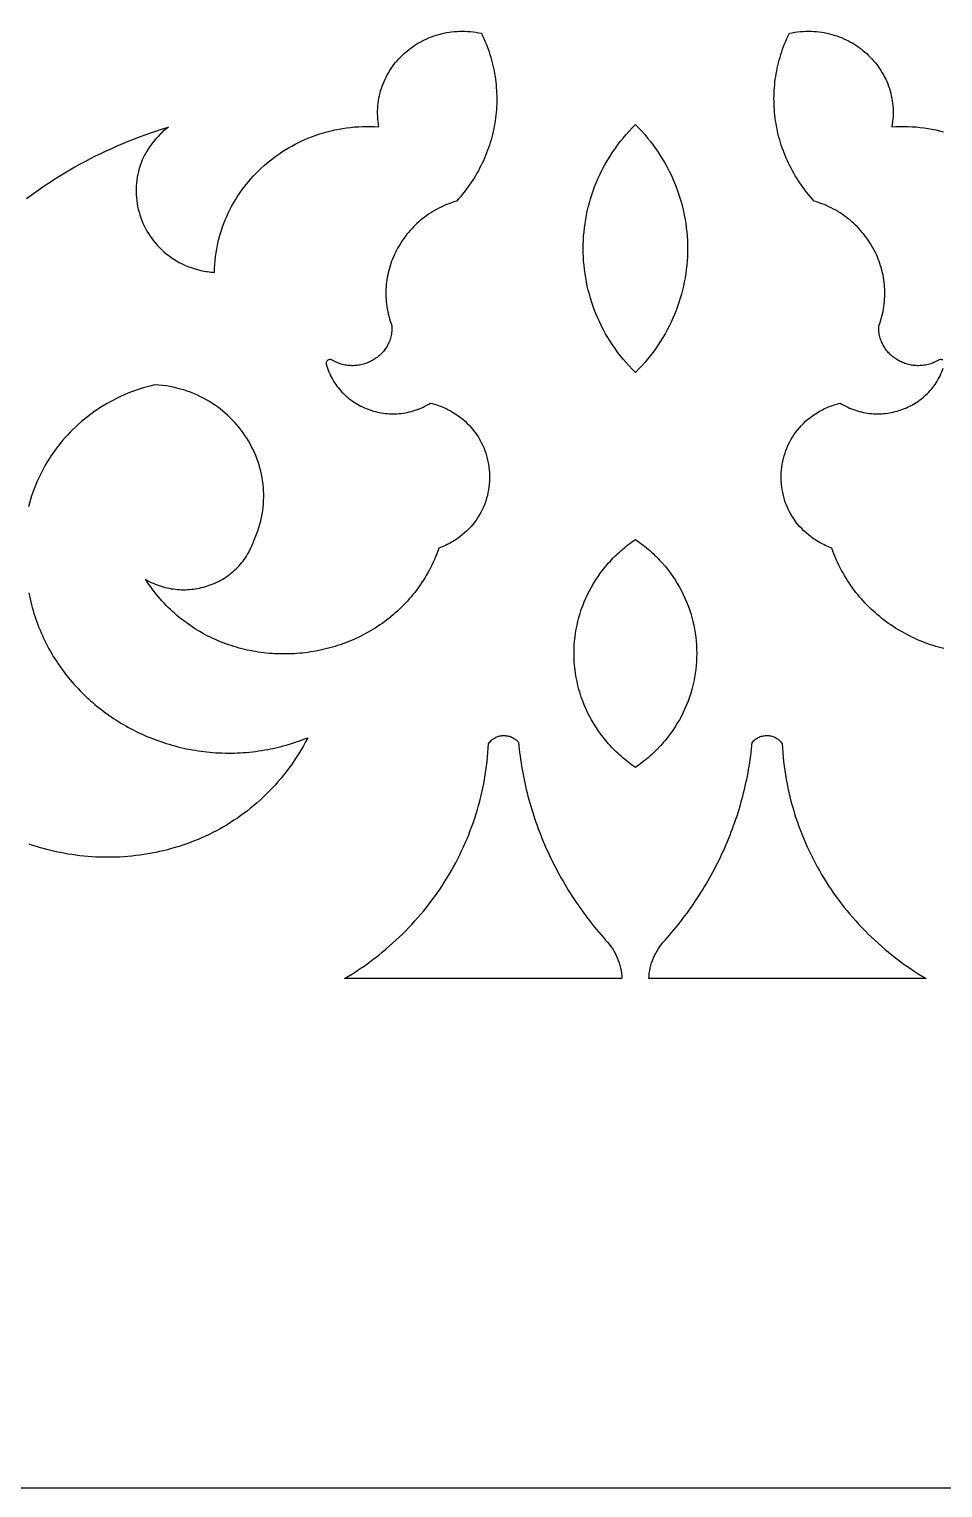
# Model space of a CAD drawing. Extents: x -167 to 167, y -60 to 60.
# Drawn here: x 101.3 to 137.1, y -60 to -2.7 of the extents above; entities that cross this region are included whole.
import ezdxf

# ---------------------------------------------------------------- set-up
doc = ezdxf.new("R2010")
doc.units = 0
doc.header["$MEASUREMENT"] = 0
doc.layers.add('LAYER_1', color=18, linetype='CONTINUOUS')

msp = doc.modelspace()

# ---------------------------------------------------------------- linework, layer by layer
at = {"layer": 'LAYER_1'}
for points in [[(166.732, -60), (166.732, 60), (-166.732, 60), (-166.732, -60)], [(125.175, -6.59), (125.297, -6.721), (125.415, -6.854), (125.529, -6.989), (125.639, -7.126), (125.745, -7.265), (125.847, -7.406), (125.945, -7.548), (126.039, -7.693), (126.129, -7.839), (126.215, -7.987), (126.297, -8.136), (126.375, -8.287), (126.449, -8.439), (126.519, -8.592), (126.585, -8.747), (126.647, -8.902), (126.705, -9.059), (126.759, -9.217), (126.809, -9.376), (126.855, -9.536), (126.897, -9.696), (126.935, -9.857), (126.969, -10.019), (126.999, -10.182), (127.025, -10.345), (127.047, -10.508), (127.065, -10.672), (127.079, -10.836), (127.089, -11), (127.095, -11.165), (127.097, -11.329), (127.095, -11.494), (127.089, -11.658), (127.079, -11.822), (127.065, -11.986), (127.047, -12.15), (127.025, -12.314), (126.999, -12.477), (126.969, -12.639), (126.935, -12.801), (126.897, -12.962), (126.855, -13.123), (126.809, -13.282), (126.759, -13.441), (126.705, -13.599), (126.647, -13.756), (126.585, -13.912), (126.519, -14.066), (126.449, -14.22), (126.375, -14.372), (126.297, -14.522), (126.215, -14.672), (126.129, -14.819), (126.039, -14.965), (125.945, -15.11), (125.847, -15.253), (125.745, -15.393), (125.639, -15.532), (125.529, -15.669), (125.415, -15.804), (125.297, -15.937), (125.175, -16.068), (125.049, -16.197), (124.923, -16.068), (124.8, -15.937), (124.682, -15.804), (124.568, -15.669), (124.458, -15.532), (124.352, -15.393), (124.25, -15.253), (124.152, -15.11), (124.058, -14.965), (123.968, -14.819), (123.882, -14.672), (123.8, -14.522), (123.722, -14.372), (123.648, -14.22), (123.578, -14.066), (123.512, -13.912), (123.45, -13.756), (123.392, -13.599), (123.338, -13.441), (123.288, -13.282), (123.242, -13.123), (123.2, -12.962), (123.162, -12.801), (123.128, -12.639), (123.098, -12.477), (123.072, -12.314), (123.05, -12.15), (123.032, -11.986), (123.018, -11.822), (123.008, -11.658), (123.002, -11.494), (123, -11.329), (123.002, -11.165), (123.008, -11), (123.018, -10.836), (123.032, -10.672), (123.05, -10.508), (123.072, -10.345), (123.098, -10.182), (123.128, -10.019), (123.162, -9.857), (123.2, -9.696), (123.242, -9.536), (123.288, -9.376), (123.338, -9.217), (123.392, -9.059), (123.45, -8.902), (123.512, -8.747), (123.578, -8.592), (123.648, -8.439), (123.722, -8.287), (123.8, -8.136), (123.882, -7.987), (123.968, -7.839), (124.058, -7.693), (124.152, -7.548), (124.25, -7.406), (124.352, -7.265), (124.458, -7.126), (124.568, -6.989), (124.682, -6.854), (124.8, -6.721), (124.923, -6.59), (125.049, -6.462)], [(125.123, -22.804), (125.197, -22.857), (125.269, -22.91), (125.34, -22.964), (125.41, -23.02), (125.479, -23.076), (125.546, -23.132), (125.613, -23.19), (125.678, -23.248), (125.742, -23.307), (125.805, -23.367), (125.866, -23.427), (125.927, -23.488), (125.986, -23.55), (126.044, -23.613), (126.101, -23.676), (126.212, -23.804), (126.317, -23.935), (126.419, -24.068), (126.515, -24.204), (126.606, -24.342), (126.693, -24.481), (126.776, -24.623), (126.853, -24.767), (126.926, -24.912), (126.994, -25.059), (127.058, -25.208), (127.116, -25.358), (127.17, -25.509), (127.22, -25.661), (127.264, -25.815), (127.304, -25.969), (127.34, -26.125), (127.37, -26.281), (127.396, -26.438), (127.417, -26.595), (127.434, -26.753), (127.445, -26.911), (127.452, -27.069), (127.455, -27.228), (127.452, -27.386), (127.445, -27.545), (127.434, -27.703), (127.417, -27.861), (127.396, -28.018), (127.37, -28.175), (127.34, -28.331), (127.304, -28.486), (127.264, -28.641), (127.22, -28.794), (127.17, -28.947), (127.116, -29.098), (127.058, -29.248), (126.994, -29.397), (126.926, -29.544), (126.853, -29.689), (126.776, -29.833), (126.693, -29.974), (126.606, -30.114), (126.515, -30.252), (126.419, -30.387), (126.317, -30.521), (126.212, -30.652), (126.157, -30.716), (126.101, -30.78), (126.044, -30.843), (125.986, -30.906), (125.927, -30.968), (125.866, -31.029), (125.805, -31.089), (125.742, -31.149), (125.678, -31.208), (125.613, -31.266), (125.546, -31.324), (125.479, -31.38), (125.41, -31.436), (125.34, -31.491), (125.269, -31.546), (125.197, -31.599), (125.123, -31.652), (125.049, -31.703), (124.974, -31.652), (124.901, -31.599), (124.828, -31.546), (124.757, -31.491), (124.687, -31.436), (124.619, -31.38), (124.551, -31.324), (124.485, -31.266), (124.419, -31.208), (124.355, -31.149), (124.293, -31.089), (124.231, -31.029), (124.17, -30.968), (124.111, -30.906), (124.053, -30.843), (123.996, -30.78), (123.885, -30.652), (123.78, -30.521), (123.679, -30.387), (123.582, -30.252), (123.491, -30.114), (123.404, -29.974), (123.322, -29.833), (123.244, -29.689), (123.171, -29.544), (123.103, -29.397), (123.04, -29.248), (122.981, -29.098), (122.927, -28.947), (122.877, -28.794), (122.833, -28.641), (122.793, -28.486), (122.758, -28.331), (122.727, -28.175), (122.701, -28.018), (122.68, -27.861), (122.664, -27.703), (122.652, -27.545), (122.645, -27.386), (122.642, -27.228), (122.645, -27.069), (122.652, -26.911), (122.664, -26.753), (122.68, -26.595), (122.701, -26.438), (122.727, -26.281), (122.758, -26.125), (122.793, -25.969), (122.833, -25.815), (122.877, -25.661), (122.927, -25.509), (122.981, -25.358), (123.04, -25.208), (123.103, -25.059), (123.171, -24.912), (123.244, -24.767), (123.322, -24.623), (123.404, -24.481), (123.491, -24.342), (123.582, -24.204), (123.679, -24.068), (123.78, -23.935), (123.885, -23.804), (123.94, -23.74), (123.996, -23.676), (124.053, -23.613), (124.111, -23.55), (124.17, -23.488), (124.231, -23.427), (124.293, -23.367), (124.355, -23.307), (124.419, -23.248), (124.485, -23.19), (124.551, -23.132), (124.619, -23.076), (124.687, -23.02), (124.757, -22.964), (124.828, -22.91), (124.901, -22.857), (124.974, -22.804), (125.049, -22.752)], [(119.941, -30.456), (119.982, -30.46), (120.024, -30.466), (120.065, -30.474), (120.105, -30.485), (120.145, -30.498), (120.184, -30.513), (120.222, -30.531), (120.26, -30.551), (120.296, -30.573), (120.331, -30.598), (120.365, -30.625), (120.398, -30.655), (120.429, -30.686), (120.458, -30.72), (120.472, -30.855), (120.487, -30.989), (120.503, -31.123), (120.52, -31.256), (120.539, -31.39), (120.559, -31.523), (120.58, -31.655), (120.603, -31.788), (120.627, -31.92), (120.653, -32.052), (120.679, -32.184), (120.707, -32.315), (120.737, -32.446), (120.767, -32.576), (120.799, -32.707), (120.833, -32.837), (120.867, -32.966), (120.903, -33.095), (120.94, -33.224), (120.979, -33.353), (121.018, -33.481), (121.059, -33.608), (121.102, -33.735), (121.145, -33.862), (121.19, -33.989), (121.236, -34.114), (121.283, -34.24), (121.332, -34.365), (121.382, -34.489), (121.433, -34.614), (121.485, -34.737), (121.538, -34.86), (121.593, -34.983), (121.649, -35.105), (121.706, -35.226), (121.765, -35.347), (121.824, -35.468), (121.885, -35.588), (121.947, -35.707), (122.011, -35.826), (122.075, -35.944), (122.141, -36.062), (122.208, -36.179), (122.276, -36.296), (122.345, -36.412), (122.416, -36.527), (122.487, -36.642), (122.56, -36.756), (122.634, -36.869), (122.709, -36.982), (122.785, -37.094), (122.863, -37.205), (122.942, -37.316), (123.021, -37.426), (123.102, -37.535), (123.184, -37.644), (123.268, -37.752), (123.352, -37.859), (123.437, -37.966), (123.524, -38.072), (123.612, -38.177), (123.701, -38.281), (123.791, -38.385), (123.882, -38.487), (123.953, -38.567), (124.021, -38.649), (124.084, -38.734), (124.144, -38.821), (124.199, -38.91), (124.25, -39.001), (124.297, -39.094), (124.34, -39.19), (124.378, -39.286), (124.412, -39.385), (124.441, -39.485), (124.466, -39.586), (124.486, -39.688), (124.502, -39.791), (124.513, -39.895), (124.519, -40), (113.635, -40), (113.791, -39.905), (113.946, -39.809), (114.098, -39.71), (114.249, -39.609), (114.398, -39.507), (114.545, -39.402), (114.69, -39.295), (114.833, -39.186), (114.974, -39.076), (115.113, -38.963), (115.251, -38.849), (115.386, -38.732), (115.519, -38.614), (115.65, -38.494), (115.78, -38.373), (115.907, -38.249), (116.032, -38.124), (116.155, -37.997), (116.276, -37.869), (116.395, -37.738), (116.511, -37.607), (116.626, -37.473), (116.738, -37.338), (116.848, -37.202), (116.956, -37.064), (117.062, -36.924), (117.166, -36.783), (117.267, -36.641), (117.366, -36.497), (117.463, -36.352), (117.557, -36.205), (117.649, -36.058), (117.739, -35.908), (117.827, -35.758), (117.912, -35.606), (117.994, -35.453), (118.075, -35.299), (118.153, -35.144), (118.228, -34.987), (118.302, -34.829), (118.372, -34.671), (118.44, -34.511), (118.506, -34.35), (118.569, -34.188), (118.63, -34.025), (118.688, -33.861), (118.744, -33.696), (118.797, -33.531), (118.848, -33.364), (118.896, -33.196), (118.941, -33.028), (118.984, -32.859), (119.024, -32.689), (119.061, -32.518), (119.096, -32.347), (119.128, -32.175), (119.157, -32.002), (119.184, -31.828), (119.208, -31.654), (119.229, -31.479), (119.247, -31.304), (119.263, -31.128), (119.276, -30.951), (119.286, -30.774), (119.312, -30.738), (119.339, -30.703), (119.369, -30.671), (119.4, -30.641), (119.433, -30.613), (119.467, -30.587), (119.502, -30.564), (119.538, -30.543), (119.576, -30.524), (119.614, -30.507), (119.653, -30.493), (119.693, -30.481), (119.734, -30.471), (119.775, -30.463), (119.816, -30.458), (119.858, -30.455), (119.899, -30.454)], [(130.24, -30.455), (130.281, -30.458), (130.322, -30.463), (130.363, -30.471), (130.404, -30.481), (130.444, -30.493), (130.483, -30.507), (130.521, -30.524), (130.559, -30.543), (130.595, -30.564), (130.631, -30.587), (130.665, -30.613), (130.697, -30.641), (130.728, -30.671), (130.758, -30.703), (130.786, -30.738), (130.811, -30.774), (130.821, -30.951), (130.834, -31.128), (130.85, -31.304), (130.868, -31.479), (130.889, -31.654), (130.913, -31.828), (130.94, -32.002), (130.969, -32.175), (131.001, -32.347), (131.036, -32.518), (131.073, -32.689), (131.114, -32.859), (131.156, -33.028), (131.202, -33.196), (131.25, -33.364), (131.3, -33.531), (131.353, -33.696), (131.409, -33.861), (131.467, -34.025), (131.528, -34.188), (131.591, -34.35), (131.657, -34.511), (131.725, -34.671), (131.796, -34.829), (131.869, -34.987), (131.944, -35.144), (132.022, -35.299), (132.103, -35.453), (132.185, -35.606), (132.271, -35.758), (132.358, -35.908), (132.448, -36.058), (132.54, -36.205), (132.635, -36.352), (132.731, -36.497), (132.83, -36.641), (132.932, -36.783), (133.035, -36.924), (133.141, -37.064), (133.249, -37.202), (133.359, -37.338), (133.471, -37.473), (133.586, -37.607), (133.703, -37.738), (133.821, -37.869), (133.942, -37.997), (134.065, -38.124), (134.19, -38.249), (134.317, -38.373), (134.447, -38.494), (134.578, -38.614), (134.711, -38.732), (134.847, -38.849), (134.984, -38.963), (135.123, -39.076), (135.264, -39.186), (135.407, -39.295), (135.552, -39.402), (135.699, -39.507), (135.848, -39.609), (135.999, -39.71), (136.152, -39.809), (136.306, -39.905), (136.462, -40), (125.578, -40), (125.584, -39.895), (125.595, -39.791), (125.611, -39.688), (125.631, -39.586), (125.656, -39.485), (125.685, -39.385), (125.719, -39.286), (125.757, -39.19), (125.8, -39.094), (125.847, -39.001), (125.898, -38.91), (125.953, -38.821), (126.013, -38.734), (126.076, -38.649), (126.144, -38.567), (126.215, -38.487), (126.306, -38.385), (126.396, -38.281), (126.485, -38.177), (126.573, -38.072), (126.66, -37.966), (126.745, -37.859), (126.83, -37.752), (126.913, -37.644), (126.995, -37.535), (127.076, -37.426), (127.156, -37.316), (127.234, -37.205), (127.312, -37.094), (127.388, -36.982), (127.463, -36.869), (127.537, -36.756), (127.61, -36.642), (127.682, -36.527), (127.752, -36.412), (127.821, -36.296), (127.889, -36.179), (127.956, -36.062), (128.022, -35.944), (128.086, -35.826), (128.15, -35.707), (128.212, -35.588), (128.273, -35.468), (128.332, -35.347), (128.391, -35.226), (128.448, -35.105), (128.504, -34.983), (128.559, -34.86), (128.612, -34.737), (128.665, -34.614), (128.716, -34.489), (128.765, -34.365), (128.814, -34.24), (128.861, -34.114), (128.907, -33.989), (128.952, -33.862), (128.996, -33.735), (129.038, -33.608), (129.079, -33.481), (129.119, -33.353), (129.157, -33.224), (129.194, -33.095), (129.23, -32.966), (129.264, -32.837), (129.298, -32.707), (129.33, -32.576), (129.36, -32.446), (129.39, -32.315), (129.418, -32.184), (129.445, -32.052), (129.47, -31.92), (129.494, -31.788), (129.517, -31.655), (129.538, -31.523), (129.558, -31.39), (129.577, -31.256), (129.595, -31.123), (129.611, -30.989), (129.625, -30.855), (129.639, -30.72), (129.668, -30.686), (129.699, -30.655), (129.732, -30.625), (129.766, -30.598), (129.801, -30.573), (129.837, -30.551), (129.875, -30.531), (129.913, -30.513), (129.952, -30.498), (129.992, -30.485), (130.033, -30.474), (130.074, -30.466), (130.115, -30.46), (130.156, -30.456), (130.198, -30.454)]]:
    msp.add_lwpolyline(points, close=True, dxfattribs=at)
for points in [[(101.147, -9.366), (101.328, -9.232), (101.51, -9.1), (101.695, -8.971), (101.882, -8.843), (102.07, -8.718), (102.261, -8.594), (102.454, -8.473), (102.649, -8.355), (102.846, -8.238), (103.045, -8.124), (103.245, -8.012), (103.448, -7.903), (103.653, -7.796), (103.86, -7.691), (104.068, -7.589), (104.279, -7.489), (104.491, -7.392), (104.706, -7.297), (104.922, -7.205), (105.14, -7.115), (105.36, -7.028), (105.582, -6.944), (105.806, -6.862), (106.031, -6.783), (106.258, -6.706), (106.487, -6.632), (106.718, -6.561), (106.663, -6.604), (106.609, -6.647), (106.557, -6.691), (106.505, -6.736), (106.455, -6.781), (106.407, -6.827), (106.313, -6.921), (106.224, -7.016), (106.141, -7.114), (106.062, -7.214), (105.988, -7.316), (105.919, -7.419), (105.855, -7.525), (105.796, -7.631), (105.742, -7.739), (105.692, -7.849), (105.647, -7.959), (105.607, -8.071), (105.571, -8.183), (105.54, -8.296), (105.513, -8.41), (105.491, -8.525), (105.473, -8.639), (105.46, -8.754), (105.451, -8.87), (105.447, -8.985), (105.447, -9.1), (105.451, -9.216), (105.459, -9.33), (105.472, -9.445), (105.488, -9.559), (105.509, -9.672), (105.534, -9.784), (105.563, -9.896), (105.596, -10.006), (105.632, -10.115), (105.673, -10.223), (105.718, -10.33), (105.766, -10.435), (105.819, -10.539), (105.875, -10.64), (105.934, -10.74), (105.998, -10.838), (106.065, -10.933), (106.136, -11.027), (106.21, -11.118), (106.288, -11.206), (106.369, -11.292), (106.454, -11.375), (106.543, -11.456), (106.634, -11.533), (106.729, -11.607), (106.827, -11.678), (106.929, -11.746), (107.034, -11.81), (107.142, -11.871), (107.253, -11.928), (107.367, -11.981), (107.484, -12.03), (107.605, -12.075), (107.728, -12.116), (107.854, -12.152), (107.984, -12.185), (108.049, -12.199), (108.116, -12.212), (108.183, -12.224), (108.251, -12.235), (108.319, -12.245), (108.388, -12.253), (108.458, -12.26), (108.529, -12.266), (108.533, -12.11), (108.541, -11.956), (108.553, -11.803), (108.57, -11.65), (108.59, -11.499), (108.615, -11.35), (108.643, -11.201), (108.675, -11.054), (108.711, -10.909), (108.751, -10.765), (108.795, -10.622), (108.842, -10.481), (108.893, -10.342), (108.947, -10.204), (109.005, -10.069), (109.066, -9.935), (109.131, -9.802), (109.199, -9.672), (109.27, -9.543), (109.345, -9.417), (109.423, -9.292), (109.504, -9.17), (109.587, -9.05), (109.674, -8.932), (109.764, -8.816), (109.857, -8.702), (109.953, -8.591), (110.051, -8.482), (110.152, -8.375), (110.256, -8.271), (110.362, -8.17), (110.471, -8.071), (110.583, -7.974), (110.696, -7.881), (110.813, -7.789), (110.931, -7.701), (111.052, -7.616), (111.176, -7.533), (111.301, -7.453), (111.428, -7.376), (111.558, -7.303), (111.69, -7.232), (111.823, -7.164), (111.959, -7.1), (112.096, -7.038), (112.235, -6.98), (112.376, -6.925), (112.518, -6.874), (112.662, -6.826), (112.808, -6.781), (112.955, -6.74), (113.104, -6.702), (113.254, -6.668), (113.406, -6.638), (113.559, -6.611), (113.713, -6.588), (113.868, -6.569), (114.024, -6.553), (114.182, -6.541), (114.34, -6.534), (114.5, -6.53), (114.66, -6.53), (114.821, -6.535), (114.983, -6.543), (114.966, -6.438), (114.952, -6.333), (114.941, -6.229), (114.934, -6.125), (114.931, -6.023), (114.931, -5.92), (114.935, -5.819), (114.941, -5.718), (114.952, -5.619), (114.965, -5.52), (114.981, -5.422), (115.001, -5.325), (115.024, -5.229), (115.049, -5.134), (115.078, -5.041), (115.109, -4.948), (115.144, -4.857), (115.181, -4.768), (115.221, -4.679), (115.264, -4.592), (115.309, -4.506), (115.357, -4.422), (115.407, -4.34), (115.46, -4.258), (115.515, -4.179), (115.573, -4.101), (115.633, -4.025), (115.696, -3.951), (115.76, -3.879), (115.827, -3.808), (115.895, -3.74), (115.966, -3.673), (116.039, -3.609), (116.114, -3.546), (116.191, -3.486), (116.269, -3.427), (116.35, -3.371), (116.432, -3.318), (116.515, -3.266), (116.601, -3.217), (116.688, -3.171), (116.776, -3.126), (116.866, -3.085), (116.958, -3.045), (117.051, -3.009), (117.145, -2.975), (117.24, -2.944), (117.337, -2.915), (117.434, -2.89), (117.533, -2.867), (117.633, -2.847), (117.734, -2.83), (117.836, -2.816), (117.939, -2.805), (118.042, -2.797), (118.146, -2.793), (118.252, -2.791), (118.357, -2.793), (118.464, -2.798), (118.571, -2.806), (118.678, -2.818), (118.786, -2.833), (118.894, -2.852), (119.003, -2.874), (119.052, -2.977), (119.1, -3.08), (119.145, -3.184), (119.188, -3.288), (119.229, -3.393), (119.267, -3.498), (119.304, -3.604), (119.339, -3.71), (119.371, -3.817), (119.401, -3.924), (119.43, -4.031), (119.456, -4.139), (119.48, -4.246), (119.502, -4.354), (119.521, -4.463), (119.539, -4.571), (119.555, -4.68), (119.569, -4.788), (119.58, -4.897), (119.59, -5.006), (119.597, -5.115), (119.603, -5.224), (119.606, -5.333), (119.607, -5.442), (119.606, -5.551), (119.604, -5.66), (119.599, -5.768), (119.592, -5.877), (119.583, -5.985), (119.572, -6.093), (119.559, -6.201), (119.544, -6.309), (119.527, -6.416), (119.509, -6.524), (119.488, -6.63), (119.465, -6.737), (119.44, -6.843), (119.413, -6.949), (119.384, -7.054), (119.353, -7.159), (119.32, -7.263), (119.285, -7.367), (119.248, -7.47), (119.21, -7.573), (119.169, -7.675), (119.126, -7.776), (119.082, -7.877), (119.035, -7.977), (118.986, -8.076), (118.936, -8.175), (118.884, -8.273), (118.829, -8.37), (118.773, -8.466), (118.715, -8.562), (118.655, -8.656), (118.592, -8.75), (118.528, -8.843), (118.463, -8.934), (118.395, -9.025), (118.325, -9.115), (118.254, -9.204), (118.18, -9.291), (118.105, -9.378), (118.027, -9.464), (117.928, -9.495), (117.829, -9.529), (117.732, -9.565), (117.637, -9.603), (117.543, -9.643), (117.451, -9.686), (117.361, -9.73), (117.272, -9.777), (117.184, -9.825), (117.098, -9.876), (117.014, -9.928), (116.932, -9.982), (116.851, -10.039), (116.772, -10.096), (116.695, -10.156), (116.619, -10.217), (116.546, -10.28), (116.474, -10.345), (116.404, -10.411), (116.336, -10.479), (116.269, -10.548), (116.205, -10.619), (116.142, -10.691), (116.082, -10.765), (116.023, -10.839), (115.967, -10.916), (115.912, -10.993), (115.859, -11.072), (115.809, -11.151), (115.76, -11.232), (115.714, -11.314), (115.67, -11.397), (115.628, -11.482), (115.587, -11.567), (115.55, -11.653), (115.514, -11.739), (115.481, -11.827), (115.449, -11.916), (115.42, -12.005), (115.394, -12.095), (115.369, -12.186), (115.347, -12.277), (115.327, -12.369), (115.31, -12.462), (115.295, -12.555), (115.283, -12.648), (115.272, -12.742), (115.265, -12.837), (115.259, -12.932), (115.257, -13.027), (115.256, -13.122), (115.259, -13.218), (115.263, -13.313), (115.271, -13.409), (115.281, -13.505), (115.293, -13.602), (115.309, -13.698), (115.326, -13.794), (115.347, -13.89), (115.37, -13.986), (115.396, -14.082), (115.425, -14.178), (115.456, -14.273), (115.491, -14.368), (115.492, -14.424), (115.492, -14.478), (115.49, -14.532), (115.486, -14.585), (115.48, -14.638), (115.472, -14.69), (115.462, -14.741), (115.45, -14.791), (115.437, -14.841), (115.422, -14.89), (115.406, -14.938), (115.387, -14.985), (115.368, -15.031), (115.346, -15.076), (115.323, -15.121), (115.299, -15.164), (115.273, -15.207), (115.246, -15.248), (115.217, -15.289), (115.187, -15.328), (115.156, -15.367), (115.124, -15.404), (115.09, -15.44), (115.056, -15.475), (115.02, -15.509), (114.983, -15.542), (114.945, -15.574), (114.906, -15.605), (114.866, -15.634), (114.825, -15.662), (114.783, -15.689), (114.74, -15.714), (114.696, -15.738), (114.652, -15.761), (114.607, -15.783), (114.561, -15.803), (114.515, -15.821), (114.468, -15.839), (114.42, -15.855), (114.372, -15.869), (114.323, -15.882), (114.274, -15.893), (114.224, -15.903), (114.174, -15.911), (114.124, -15.918), (114.073, -15.923), (114.022, -15.927), (113.971, -15.928), (113.92, -15.929), (113.868, -15.927), (113.816, -15.924), (113.764, -15.919), (113.713, -15.912), (113.661, -15.904), (113.609, -15.893), (113.557, -15.881), (113.505, -15.867), (113.454, -15.852), (113.402, -15.834), (113.351, -15.814), (113.3, -15.793), (113.249, -15.769), (113.199, -15.744), (113.149, -15.716), (113.128, -15.704), (113.106, -15.695), (113.083, -15.69), (113.061, -15.688), (113.039, -15.69), (113.018, -15.694), (112.997, -15.702), (112.978, -15.712), (112.961, -15.725), (112.946, -15.74), (112.933, -15.757), (112.923, -15.775), (112.915, -15.796), (112.911, -15.818), (112.911, -15.841), (112.915, -15.864), (112.938, -15.944), (112.963, -16.023), (112.99, -16.1), (113.02, -16.176), (113.052, -16.25), (113.086, -16.323), (113.122, -16.394), (113.16, -16.464), (113.2, -16.532), (113.242, -16.598), (113.285, -16.664), (113.331, -16.727), (113.378, -16.789), (113.428, -16.849), (113.479, -16.908), (113.531, -16.965), (113.585, -17.021), (113.641, -17.074), (113.698, -17.126), (113.756, -17.176), (113.816, -17.225), (113.878, -17.272), (113.94, -17.317), (114.004, -17.36), (114.069, -17.401), (114.135, -17.441), (114.203, -17.478), (114.271, -17.514), (114.34, -17.548), (114.41, -17.58), (114.482, -17.61), (114.554, -17.638), (114.626, -17.664), (114.7, -17.688), (114.774, -17.71), (114.849, -17.731), (114.925, -17.749), (115.001, -17.765), (115.077, -17.779), (115.154, -17.79), (115.232, -17.8), (115.309, -17.808), (115.387, -17.813), (115.466, -17.816), (115.544, -17.818), (115.623, -17.816), (115.702, -17.813), (115.781, -17.807), (115.86, -17.8), (115.939, -17.789), (116.017, -17.777), (116.096, -17.762), (116.174, -17.745), (116.253, -17.726), (116.331, -17.704), (116.408, -17.68), (116.485, -17.653), (116.562, -17.624), (116.639, -17.593), (116.714, -17.559), (116.79, -17.522), (116.864, -17.483), (116.938, -17.442), (117.011, -17.398), (117.079, -17.416), (117.146, -17.436), (117.212, -17.456), (117.276, -17.478), (117.34, -17.5), (117.403, -17.524), (117.465, -17.549), (117.526, -17.575), (117.586, -17.601), (117.645, -17.629), (117.702, -17.658), (117.759, -17.688), (117.815, -17.718), (117.87, -17.75), (117.977, -17.816), (118.08, -17.885), (118.178, -17.958), (118.273, -18.034), (118.364, -18.113), (118.451, -18.195), (118.533, -18.28), (118.612, -18.367), (118.686, -18.457), (118.757, -18.55), (118.823, -18.645), (118.886, -18.741), (118.944, -18.84), (118.998, -18.941), (119.048, -19.043), (119.094, -19.147), (119.136, -19.253), (119.174, -19.359), (119.207, -19.467), (119.236, -19.576), (119.262, -19.686), (119.283, -19.797), (119.3, -19.908), (119.313, -20.02), (119.321, -20.132), (119.325, -20.244), (119.326, -20.357), (119.322, -20.469), (119.313, -20.581), (119.301, -20.693), (119.284, -20.804), (119.263, -20.915), (119.238, -21.025), (119.209, -21.134), (119.175, -21.243), (119.137, -21.35), (119.095, -21.455), (119.048, -21.56), (118.997, -21.663), (118.942, -21.764), (118.883, -21.863), (118.819, -21.96), (118.751, -22.056), (118.679, -22.149), (118.602, -22.239), (118.521, -22.328), (118.435, -22.413), (118.345, -22.496), (118.251, -22.576), (118.153, -22.652), (118.102, -22.69), (118.05, -22.726), (117.997, -22.762), (117.942, -22.796), (117.887, -22.83), (117.831, -22.863), (117.773, -22.895), (117.714, -22.926), (117.655, -22.957), (117.594, -22.986), (117.532, -23.014), (117.469, -23.042), (117.405, -23.068), (117.339, -23.093), (117.297, -23.208), (117.253, -23.321), (117.208, -23.432), (117.16, -23.542), (117.111, -23.651), (117.059, -23.758), (117.006, -23.863), (116.952, -23.967), (116.896, -24.069), (116.838, -24.17), (116.778, -24.269), (116.717, -24.366), (116.654, -24.462), (116.59, -24.557), (116.524, -24.649), (116.457, -24.741), (116.388, -24.83), (116.317, -24.918), (116.246, -25.005), (116.173, -25.09), (116.098, -25.173), (116.022, -25.255), (115.945, -25.335), (115.867, -25.414), (115.787, -25.491), (115.706, -25.566), (115.624, -25.64), (115.541, -25.712), (115.457, -25.782), (115.371, -25.851), (115.285, -25.918), (115.197, -25.984), (115.108, -26.048), (115.018, -26.111), (114.927, -26.171), (114.836, -26.231), (114.743, -26.288), (114.649, -26.344), (114.555, -26.398), (114.46, -26.451), (114.363, -26.502), (114.266, -26.551), (114.169, -26.599), (114.07, -26.645), (113.971, -26.689), (113.871, -26.732), (113.77, -26.773), (113.669, -26.812), (113.567, -26.85), (113.464, -26.886), (113.361, -26.92), (113.258, -26.953), (113.154, -26.984), (113.049, -27.013), (112.944, -27.041), (112.838, -27.067), (112.732, -27.091), (112.626, -27.114), (112.519, -27.134), (112.412, -27.154), (112.305, -27.171), (112.198, -27.187), (112.09, -27.201), (111.982, -27.213), (111.873, -27.224), (111.765, -27.233), (111.656, -27.24), (111.548, -27.245), (111.439, -27.249), (111.33, -27.251), (111.221, -27.251), (111.112, -27.25), (111.003, -27.247), (110.895, -27.242), (110.786, -27.235), (110.677, -27.227), (110.569, -27.217), (110.46, -27.205), (110.352, -27.191), (110.244, -27.176), (110.136, -27.159), (110.028, -27.14), (109.921, -27.119), (109.814, -27.096), (109.708, -27.072), (109.601, -27.046), (109.495, -27.018), (109.39, -26.989), (109.285, -26.958), (109.18, -26.924), (109.076, -26.89), (108.973, -26.853), (108.87, -26.814), (108.767, -26.774), (108.665, -26.732), (108.564, -26.688), (108.464, -26.642), (108.364, -26.595), (108.265, -26.546), (108.166, -26.495), (108.068, -26.442), (107.972, -26.387), (107.876, -26.33), (107.78, -26.272), (107.686, -26.212), (107.592, -26.15), (107.5, -26.086), (107.408, -26.02), (107.318, -25.953), (107.228, -25.883), (107.139, -25.812), (107.052, -25.739), (106.965, -25.664), (106.88, -25.587), (106.795, -25.509), (106.712, -25.428), (106.63, -25.346), (106.55, -25.261), (106.47, -25.175), (106.392, -25.087), (106.315, -24.998), (106.239, -24.906), (106.165, -24.812), (106.092, -24.717), (106.021, -24.62), (105.951, -24.52), (105.882, -24.419), (105.815, -24.316), (105.89, -24.359), (105.965, -24.399), (106.042, -24.437), (106.119, -24.473), (106.196, -24.506), (106.274, -24.536), (106.352, -24.565), (106.431, -24.591), (106.51, -24.614), (106.589, -24.636), (106.669, -24.655), (106.749, -24.671), (106.829, -24.686), (106.909, -24.698), (106.99, -24.708), (107.07, -24.716), (107.15, -24.722), (107.23, -24.725), (107.311, -24.726), (107.391, -24.726), (107.47, -24.723), (107.55, -24.717), (107.629, -24.71), (107.708, -24.701), (107.787, -24.69), (107.865, -24.676), (107.943, -24.661), (108.02, -24.643), (108.096, -24.624), (108.172, -24.603), (108.248, -24.579), (108.322, -24.554), (108.396, -24.527), (108.469, -24.497), (108.542, -24.466), (108.613, -24.433), (108.684, -24.398), (108.753, -24.362), (108.822, -24.323), (108.889, -24.283), (108.955, -24.241), (109.02, -24.197), (109.084, -24.151), (109.147, -24.103), (109.208, -24.054), (109.268, -24.003), (109.327, -23.951), (109.384, -23.896), (109.44, -23.84), (109.494, -23.783), (109.547, -23.723), (109.598, -23.662), (109.647, -23.6), (109.695, -23.536), (109.741, -23.47), (109.785, -23.403), (109.827, -23.334), (109.868, -23.263), (109.906, -23.192), (109.943, -23.118), (109.977, -23.043), (110.009, -22.967), (110.04, -22.889), (110.068, -22.81), (110.125, -22.68), (110.178, -22.548), (110.226, -22.417), (110.269, -22.285), (110.308, -22.153), (110.342, -22.021), (110.371, -21.889), (110.397, -21.756), (110.418, -21.624), (110.434, -21.492), (110.446, -21.36), (110.454, -21.229), (110.458, -21.097), (110.457, -20.967), (110.453, -20.836), (110.444, -20.707), (110.431, -20.578), (110.415, -20.45), (110.394, -20.322), (110.37, -20.196), (110.342, -20.07), (110.31, -19.946), (110.274, -19.822), (110.235, -19.7), (110.191, -19.579), (110.145, -19.46), (110.095, -19.342), (110.041, -19.225), (109.984, -19.11), (109.923, -18.997), (109.86, -18.885), (109.792, -18.776), (109.722, -18.668), (109.648, -18.562), (109.572, -18.458), (109.492, -18.356), (109.409, -18.257), (109.323, -18.16), (109.234, -18.065), (109.143, -17.972), (109.048, -17.882), (108.95, -17.795), (108.85, -17.71), (108.747, -17.628), (108.642, -17.549), (108.533, -17.472), (108.423, -17.399), (108.309, -17.328), (108.193, -17.261), (108.075, -17.197), (107.955, -17.136), (107.832, -17.079), (107.706, -17.024), (107.579, -16.974), (107.449, -16.927), (107.317, -16.883), (107.183, -16.844), (107.047, -16.808), (106.909, -16.776), (106.77, -16.747), (106.628, -16.723), (106.484, -16.703), (106.339, -16.687), (106.191, -16.676), (106.034, -16.714), (105.878, -16.756), (105.724, -16.801), (105.572, -16.849), (105.422, -16.901), (105.274, -16.956), (105.128, -17.014), (104.983, -17.075), (104.841, -17.139), (104.701, -17.206), (104.563, -17.276), (104.426, -17.349), (104.293, -17.425), (104.161, -17.503), (104.031, -17.584), (103.904, -17.668), (103.779, -17.755), (103.656, -17.844), (103.536, -17.935), (103.418, -18.03), (103.303, -18.126), (103.189, -18.225), (103.079, -18.326), (102.971, -18.43), (102.865, -18.536), (102.763, -18.644), (102.662, -18.754), (102.565, -18.866), (102.47, -18.981), (102.378, -19.097), (102.289, -19.215), (102.202, -19.335), (102.118, -19.457), (102.038, -19.581), (101.96, -19.706), (101.885, -19.833), (101.813, -19.962), (101.744, -20.093), (101.678, -20.225), (101.615, -20.358), (101.556, -20.493), (101.499, -20.629), (101.446, -20.767), (101.396, -20.906), (101.349, -21.046), (101.305, -21.187), (101.265, -21.33), (101.229, -21.474)], [(137.119, -15.712), (137.1, -15.702), (137.08, -15.694), (137.058, -15.69), (137.036, -15.688), (137.014, -15.69), (136.992, -15.695), (136.969, -15.704), (136.948, -15.716), (136.898, -15.744), (136.848, -15.769), (136.797, -15.793), (136.746, -15.814), (136.695, -15.834), (136.644, -15.852), (136.592, -15.867), (136.54, -15.881), (136.488, -15.893), (136.437, -15.904), (136.385, -15.912), (136.333, -15.919), (136.281, -15.924), (136.229, -15.927), (136.178, -15.929), (136.126, -15.928), (136.075, -15.927), (136.024, -15.923), (135.973, -15.918), (135.923, -15.911), (135.873, -15.903), (135.823, -15.893), (135.774, -15.882), (135.725, -15.869), (135.677, -15.855), (135.629, -15.839), (135.582, -15.821), (135.536, -15.803), (135.49, -15.783), (135.445, -15.761), (135.401, -15.738), (135.357, -15.714), (135.314, -15.689), (135.273, -15.662), (135.232, -15.634), (135.192, -15.605), (135.153, -15.574), (135.115, -15.542), (135.078, -15.509), (135.042, -15.475), (135.007, -15.44), (134.973, -15.404), (134.941, -15.367), (134.91, -15.328), (134.88, -15.289), (134.851, -15.248), (134.824, -15.207), (134.798, -15.164), (134.774, -15.121), (134.751, -15.076), (134.73, -15.031), (134.71, -14.985), (134.692, -14.938), (134.675, -14.89), (134.66, -14.841), (134.647, -14.791), (134.635, -14.741), (134.625, -14.69), (134.617, -14.638), (134.611, -14.585), (134.607, -14.532), (134.605, -14.478), (134.605, -14.424), (134.606, -14.368), (134.641, -14.273), (134.672, -14.178), (134.701, -14.082), (134.727, -13.986), (134.75, -13.89), (134.771, -13.794), (134.789, -13.698), (134.804, -13.602), (134.816, -13.505), (134.826, -13.409), (134.834, -13.313), (134.839, -13.218), (134.841, -13.122), (134.841, -13.027), (134.838, -12.932), (134.833, -12.837), (134.825, -12.742), (134.815, -12.648), (134.802, -12.555), (134.787, -12.462), (134.77, -12.369), (134.75, -12.277), (134.728, -12.186), (134.704, -12.095), (134.677, -12.005), (134.648, -11.916), (134.617, -11.827), (134.583, -11.739), (134.548, -11.653), (134.51, -11.567), (134.47, -11.482), (134.428, -11.397), (134.383, -11.314), (134.337, -11.232), (134.288, -11.151), (134.238, -11.072), (134.185, -10.993), (134.131, -10.916), (134.074, -10.839), (134.015, -10.765), (133.955, -10.691), (133.892, -10.619), (133.828, -10.548), (133.762, -10.479), (133.693, -10.411), (133.623, -10.345), (133.551, -10.28), (133.478, -10.217), (133.402, -10.156), (133.325, -10.096), (133.246, -10.039), (133.165, -9.982), (133.083, -9.928), (132.999, -9.876), (132.913, -9.825), (132.826, -9.777), (132.737, -9.73), (132.646, -9.686), (132.554, -9.643), (132.46, -9.603), (132.365, -9.565), (132.268, -9.529), (132.17, -9.495), (132.07, -9.464), (131.993, -9.378), (131.917, -9.291), (131.844, -9.204), (131.772, -9.115), (131.702, -9.025), (131.635, -8.934), (131.569, -8.843), (131.505, -8.75), (131.443, -8.656), (131.383, -8.562), (131.324, -8.466), (131.268, -8.37), (131.214, -8.273), (131.161, -8.175), (131.111, -8.076), (131.062, -7.977), (131.016, -7.877), (130.971, -7.776), (130.928, -7.675), (130.887, -7.573), (130.849, -7.47), (130.812, -7.367), (130.777, -7.263), (130.744, -7.159), (130.713, -7.054), (130.684, -6.949), (130.657, -6.843), (130.633, -6.737), (130.61, -6.63), (130.589, -6.524), (130.57, -6.416), (130.553, -6.309), (130.538, -6.201), (130.525, -6.093), (130.514, -5.985), (130.505, -5.877), (130.498, -5.768), (130.494, -5.66), (130.491, -5.551), (130.49, -5.442), (130.491, -5.333), (130.495, -5.224), (130.5, -5.115), (130.507, -5.006), (130.517, -4.897), (130.529, -4.788), (130.542, -4.68), (130.558, -4.571), (130.576, -4.463), (130.596, -4.354), (130.618, -4.246), (130.642, -4.139), (130.668, -4.031), (130.696, -3.924), (130.726, -3.817), (130.759, -3.71), (130.793, -3.604), (130.83, -3.498), (130.869, -3.393), (130.909, -3.288), (130.952, -3.184), (130.997, -3.08), (131.045, -2.977), (131.094, -2.874), (131.203, -2.852), (131.311, -2.833), (131.419, -2.818), (131.527, -2.806), (131.634, -2.798), (131.74, -2.793), (131.846, -2.791), (131.951, -2.793), (132.055, -2.797), (132.159, -2.805), (132.261, -2.816), (132.363, -2.83), (132.464, -2.847), (132.564, -2.867), (132.663, -2.89), (132.761, -2.915), (132.857, -2.944), (132.952, -2.975), (133.047, -3.009), (133.139, -3.045), (133.231, -3.085), (133.321, -3.126), (133.409, -3.171), (133.496, -3.217), (133.582, -3.266), (133.665, -3.318), (133.748, -3.371), (133.828, -3.427), (133.906, -3.486), (133.983, -3.546), (134.058, -3.609), (134.131, -3.673), (134.202, -3.74), (134.27, -3.808), (134.337, -3.879), (134.402, -3.951), (134.464, -4.025), (134.524, -4.101), (134.582, -4.179), (134.637, -4.258), (134.69, -4.34), (134.74, -4.422), (134.788, -4.506), (134.834, -4.592), (134.876, -4.679), (134.916, -4.768), (134.953, -4.857), (134.988, -4.948), (135.019, -5.041), (135.048, -5.134), (135.074, -5.229), (135.096, -5.325), (135.116, -5.422), (135.132, -5.52), (135.146, -5.619), (135.156, -5.718), (135.162, -5.819), (135.166, -5.92), (135.166, -6.023), (135.163, -6.125), (135.156, -6.229), (135.145, -6.333), (135.131, -6.438), (135.114, -6.543), (135.276, -6.535), (135.437, -6.53), (135.598, -6.53), (135.757, -6.534), (135.915, -6.541), (136.073, -6.553), (136.229, -6.569), (136.385, -6.588), (136.539, -6.611), (136.691, -6.638), (136.843, -6.668), (136.993, -6.702), (137.142, -6.74)], [(137.153, -27.041), (137.048, -27.013), (136.944, -26.984), (136.839, -26.953), (136.736, -26.92), (136.633, -26.886), (136.53, -26.85), (136.428, -26.812), (136.327, -26.773), (136.226, -26.732), (136.126, -26.689), (136.027, -26.645), (135.929, -26.599), (135.831, -26.551), (135.734, -26.502), (135.638, -26.451), (135.542, -26.398), (135.448, -26.344), (135.354, -26.288), (135.261, -26.231), (135.17, -26.171), (135.079, -26.111), (134.989, -26.048), (134.9, -25.984), (134.813, -25.918), (134.726, -25.851), (134.64, -25.782), (134.556, -25.712), (134.473, -25.64), (134.391, -25.566), (134.31, -25.491), (134.23, -25.414), (134.152, -25.335), (134.075, -25.255), (133.999, -25.173), (133.924, -25.09), (133.851, -25.005), (133.78, -24.918), (133.709, -24.83), (133.641, -24.741), (133.573, -24.649), (133.507, -24.557), (133.443, -24.462), (133.38, -24.366), (133.319, -24.269), (133.26, -24.17), (133.202, -24.069), (133.145, -23.967), (133.091, -23.863), (133.038, -23.758), (132.987, -23.651), (132.937, -23.542), (132.89, -23.432), (132.844, -23.321), (132.8, -23.208), (132.758, -23.093), (132.693, -23.068), (132.628, -23.042), (132.565, -23.014), (132.503, -22.986), (132.443, -22.957), (132.383, -22.926), (132.324, -22.895), (132.267, -22.863), (132.21, -22.83), (132.155, -22.796), (132.101, -22.762), (132.047, -22.726), (131.995, -22.69), (131.945, -22.652), (131.846, -22.576), (131.752, -22.496), (131.662, -22.413), (131.577, -22.328), (131.495, -22.239), (131.419, -22.149), (131.346, -22.056), (131.278, -21.96), (131.214, -21.863), (131.155, -21.764), (131.1, -21.663), (131.049, -21.56), (131.003, -21.455), (130.96, -21.35), (130.922, -21.243), (130.889, -21.134), (130.859, -21.025), (130.834, -20.915), (130.813, -20.804), (130.796, -20.693), (130.784, -20.581), (130.776, -20.469), (130.772, -20.357), (130.772, -20.244), (130.776, -20.132), (130.785, -20.02), (130.797, -19.908), (130.814, -19.797), (130.835, -19.686), (130.861, -19.576), (130.89, -19.467), (130.924, -19.359), (130.961, -19.253), (131.003, -19.147), (131.049, -19.043), (131.099, -18.941), (131.153, -18.84), (131.211, -18.741), (131.274, -18.645), (131.34, -18.55), (131.411, -18.457), (131.485, -18.367), (131.564, -18.28), (131.647, -18.195), (131.733, -18.113), (131.824, -18.034), (131.919, -17.958), (132.017, -17.885), (132.12, -17.816), (132.227, -17.75), (132.282, -17.718), (132.338, -17.688), (132.395, -17.658), (132.453, -17.629), (132.512, -17.601), (132.571, -17.575), (132.632, -17.549), (132.694, -17.524), (132.757, -17.5), (132.821, -17.478), (132.886, -17.456), (132.951, -17.436), (133.018, -17.416), (133.086, -17.398), (133.159, -17.442), (133.233, -17.483), (133.308, -17.522), (133.383, -17.559), (133.459, -17.593), (133.535, -17.624), (133.612, -17.653), (133.689, -17.68), (133.767, -17.704), (133.845, -17.726), (133.923, -17.745), (134.001, -17.762), (134.08, -17.777), (134.159, -17.789), (134.237, -17.8), (134.316, -17.807), (134.395, -17.813), (134.474, -17.816), (134.553, -17.818), (134.631, -17.816), (134.71, -17.813), (134.788, -17.808), (134.866, -17.8), (134.943, -17.79), (135.02, -17.779), (135.097, -17.765), (135.173, -17.749), (135.248, -17.731), (135.323, -17.71), (135.397, -17.688), (135.471, -17.664), (135.544, -17.638), (135.616, -17.61), (135.687, -17.58), (135.757, -17.548), (135.826, -17.514), (135.895, -17.478), (135.962, -17.441), (136.028, -17.401), (136.093, -17.36), (136.157, -17.317), (136.22, -17.272), (136.281, -17.225), (136.341, -17.176), (136.399, -17.126), (136.456, -17.074), (136.512, -17.021), (136.566, -16.965), (136.619, -16.908), (136.67, -16.849), (136.719, -16.789), (136.766, -16.727), (136.812, -16.664), (136.856, -16.598), (136.898, -16.532), (136.938, -16.464), (136.976, -16.394), (137.012, -16.323), (137.046, -16.25), (137.077, -16.176), (137.107, -16.1), (137.134, -16.023)], [(101.242, -24.85), (101.265, -24.967), (101.29, -25.085), (101.317, -25.201), (101.345, -25.316), (101.375, -25.431), (101.407, -25.545), (101.441, -25.658), (101.476, -25.77), (101.513, -25.881), (101.552, -25.992), (101.592, -26.101), (101.634, -26.21), (101.678, -26.318), (101.723, -26.425), (101.77, -26.531), (101.818, -26.636), (101.868, -26.74), (101.92, -26.843), (101.973, -26.946), (102.027, -27.047), (102.083, -27.147), (102.141, -27.246), (102.2, -27.345), (102.26, -27.442), (102.322, -27.538), (102.386, -27.634), (102.45, -27.728), (102.516, -27.821), (102.584, -27.913), (102.652, -28.004), (102.723, -28.094), (102.794, -28.183), (102.867, -28.271), (102.94, -28.358), (103.016, -28.443), (103.092, -28.528), (103.17, -28.611), (103.249, -28.693), (103.329, -28.774), (103.41, -28.854), (103.492, -28.933), (103.576, -29.01), (103.66, -29.087), (103.746, -29.162), (103.833, -29.235), (103.921, -29.308), (104.01, -29.379), (104.099, -29.45), (104.19, -29.518), (104.282, -29.586), (104.375, -29.652), (104.469, -29.717), (104.564, -29.781), (104.66, -29.843), (104.757, -29.904), (104.854, -29.964), (104.953, -30.022), (105.052, -30.079), (105.152, -30.135), (105.253, -30.189), (105.355, -30.242), (105.458, -30.294), (105.561, -30.344), (105.665, -30.393), (105.77, -30.44), (105.876, -30.486), (105.982, -30.53), (106.089, -30.573), (106.197, -30.614), (106.305, -30.654), (106.414, -30.693), (106.524, -30.73), (106.634, -30.765), (106.745, -30.799), (106.856, -30.832), (106.968, -30.863), (107.081, -30.892), (107.194, -30.92), (107.307, -30.946), (107.421, -30.97), (107.536, -30.994), (107.651, -31.015), (107.766, -31.035), (107.882, -31.053), (107.998, -31.07), (108.115, -31.084), (108.231, -31.098), (108.349, -31.109), (108.466, -31.119), (108.584, -31.128), (108.703, -31.134), (108.821, -31.139), (108.94, -31.142), (109.059, -31.143), (109.178, -31.143), (109.298, -31.141), (109.417, -31.137), (109.537, -31.132), (109.657, -31.124), (109.778, -31.115), (109.898, -31.104), (110.018, -31.091), (110.139, -31.077), (110.259, -31.061), (110.38, -31.042), (110.501, -31.022), (110.621, -31), (110.742, -30.976), (110.863, -30.951), (110.984, -30.923), (111.104, -30.894), (111.225, -30.862), (111.345, -30.829), (111.466, -30.794), (111.586, -30.757), (111.706, -30.718), (111.827, -30.676), (111.946, -30.633), (112.066, -30.588), (112.186, -30.541), (112.101, -30.701), (112.015, -30.858), (111.925, -31.012), (111.833, -31.163), (111.739, -31.312), (111.643, -31.458), (111.544, -31.6), (111.443, -31.74), (111.34, -31.878), (111.235, -32.012), (111.127, -32.144), (111.018, -32.272), (110.906, -32.398), (110.793, -32.522), (110.677, -32.642), (110.56, -32.76), (110.441, -32.874), (110.32, -32.987), (110.197, -33.096), (110.072, -33.202), (109.946, -33.306), (109.819, -33.407), (109.689, -33.505), (109.558, -33.601), (109.426, -33.694), (109.292, -33.784), (109.157, -33.871), (109.02, -33.956), (108.882, -34.037), (108.743, -34.116), (108.602, -34.193), (108.46, -34.266), (108.317, -34.337), (108.173, -34.406), (108.028, -34.471), (107.882, -34.534), (107.735, -34.594), (107.587, -34.651), (107.438, -34.706), (107.288, -34.758), (107.138, -34.807), (106.986, -34.854), (106.834, -34.897), (106.682, -34.939), (106.528, -34.977), (106.374, -35.013), (106.22, -35.046), (106.065, -35.077), (105.909, -35.105), (105.753, -35.13), (105.597, -35.152), (105.44, -35.172), (105.283, -35.189), (105.126, -35.204), (104.969, -35.216), (104.811, -35.225), (104.654, -35.232), (104.496, -35.236), (104.338, -35.237), (104.181, -35.236), (104.023, -35.232), (103.866, -35.226), (103.708, -35.217), (103.551, -35.205), (103.394, -35.191), (103.237, -35.174), (103.081, -35.154), (102.925, -35.132), (102.769, -35.108), (102.614, -35.08), (102.46, -35.05), (102.306, -35.018), (102.152, -34.983), (101.999, -34.945), (101.847, -34.905), (101.695, -34.863), (101.545, -34.817), (101.395, -34.769), (101.246, -34.719)]]:
    msp.add_lwpolyline(points, dxfattribs=at)

doc.saveas('drawing.dxf')
